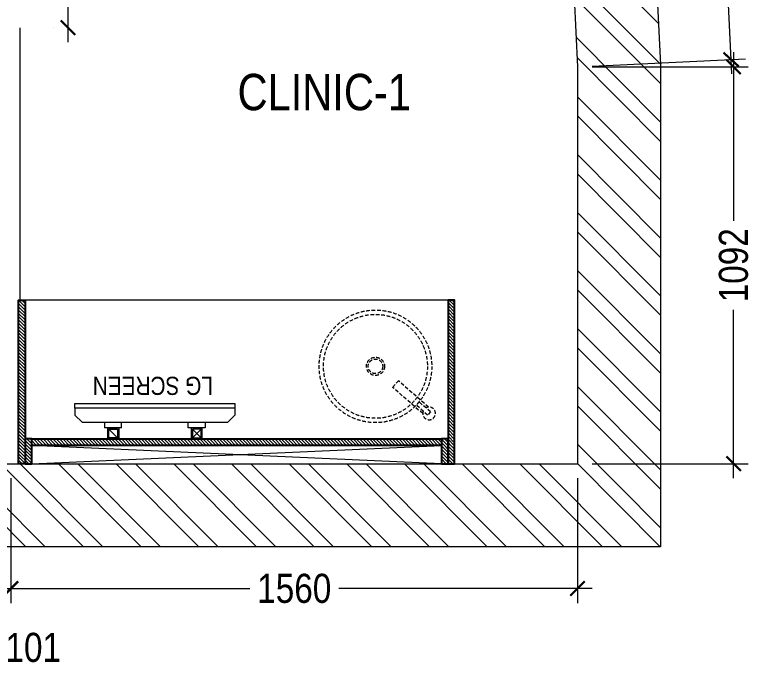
# Model space of a CAD drawing. Extents: x 8885 to 22004, y -1013833 to -999816.
# Drawn here: x 19961 to 21998, y -1013833 to -1012032 of the extents above; entities that cross this region are included whole.
import ezdxf
from ezdxf.lldxf.tags import DXFTag

# ---------------------------------------------------------------- set-up
doc = ezdxf.new("R2010")
doc.units = 0
doc.header["$LTSCALE"] = 40
doc.header["$MEASUREMENT"] = 0
doc.header["$PDMODE"] = 3
for name, pattern in [('a_p6_plan_L18$0$HIDDEN', [0.375, 0.25, -0.125]), ('DOT', [0.25, 0, -0.25]), ('HIDDEN2', [0.1875, 0.125, -0.0625])]:
    doc.linetypes.add(name, pattern=pattern)
for name, color, linetype, lineweight in [('A-WALL-MASY', 1, 'Continuous', 9), ('curtain', 144, 'Continuous', 9), ('dimensions', 149, 'Continuous', 5), ('Floor-Unit', 1, 'Continuous', 13), ('LENS_PARTITION', 21, 'Continuous', 25), ('LENS_TEXT', 31, 'HIDDEN2', 5), ('LN-ELEVATION-1', 81, 'Continuous', 25), ('LN-ELEVATION-2', 103, 'Continuous', 20), ('LN-ELEVATION-3', 125, 'a_p6_plan_L18$0$HIDDEN', 18), ('LN-HATCH', 251, 'Continuous', 0), ('TV', 3, 'Continuous', 18), ('wall hatch', 22, 'Continuous', 9)]:
    doc.layers.add(name, color=color, linetype=linetype, lineweight=lineweight)
doc.layers.add('S-DIM', color=7, linetype='Continuous')
doc.styles.get("Standard").update_dxf_attribs({"font": 'ARIALN.TTF'})
tags = doc.linetypes.add('DASHED2', pattern=[0.375, 0.25, -0.125]).pattern_tags.tags
tags[6:7] = [DXFTag(74, 4), DXFTag(75, 0), DXFTag(340, '0'), DXFTag(46, 1.0), DXFTag(50, 0.0), DXFTag(44, 0.0), DXFTag(45, 0.0)]
tags[4:5] = [DXFTag(74, 4), DXFTag(75, 0), DXFTag(340, '0'), DXFTag(46, 1.0), DXFTag(50, 0.0), DXFTag(44, 0.0), DXFTag(45, 0.0)]
doc.linetypes.add('ZIGZAG', pattern='A,0.0001,-0.2,[131,ltypeshp.shx,S=0.2,R=0,X=-0.2,Y=0],-0.4,[131,ltypeshp.shx,S=0.2,R=180,X=0.2,Y=0],-0.2', length=0.8001)
doc.dimstyles.new('Working', dxfattribs={"dimscale": 0.8, "dimtxt": 100, "dimasz": 50, "dimexe": 50, "dimexo": 50, "dimgap": 0, "dimtad": 0, "dimdec": 0, "dimzin": 0, "dimdsep": 46, "dimtxsty": 'Standard', "dimblk": 'ARCHTICK', "dimcen": 0, "dimdle": 50, "dimclrd": 250, "dimclre": 8, "dimclrt": 7, "dimadec": 0, "dimazin": 0, "dimtfac": 1, "dimtdec": 0, "dimtofl": 0, "dimtmove": 1, "dimatfit": 3, "dimfxl": 3, "dimtolj": 1, "dimlwd": 5, "dimlwe": 0, "dimarcsym": 0})

# ---------------------------------------------------------------- blocks, each defined once
blk = doc.blocks.new('awfefwrea')
at = {"layer": 'wall hatch'}
h = blk.add_hatch(dxfattribs=at)
h.set_pattern_fill('ANSI32', color=256, scale=300, angle=269.87)
h.set_pattern_definition([(314.87, (-22742204.96, 1628129.26), (79.7298001, 79.36881616), []), (314.87, (-22742205.08, 1628076.23), (79.7298001, 79.36881616), [])])
h.paths.add_polyline_path([(-2146.3, -1389.1), (-2146.3, -1331.7), (-2306.6, -1331.7), (-2306.6, -1389.1)], flags=17)
h.paths.add_polyline_path([(-1866.9, -1389.1), (-1866.9, -1331.7), (-2146.3, -1331.7), (-2146.3, -1389.1)], flags=17)
h.paths.add_polyline_path([(-12.7, -4499.3), (-12.7, -5591.5), (-11722.3, -5591.5), (-11722.3, -5820.1), (-2146.3, -5820.1), (215.9, -5820.1), (215.9, -4493.8), (0, 0), (-2197.2, -82.5), (-2197.2, 14.9), (-5775.8, -54.7), (-11722.3, 200), (-11722.3, -28.8), (-5778.5, -283.4), (-2425.8, -218.2), (-2425.8, -319.8), (-217.5, -236.9), (-169.4, -1236.7), (-2306.6, -1236.7), (-2306.6, -1331.7), (-1866.9, -1331.7), (-1866.9, -1389.1), (-162.1, -1389.1)])
at = {"layer": 'A-WALL-MASY'}
for p, q in [((0, 0), (215.9, -4493.8)), ((-162.1, -1389.1), (-12.7, -4499.3)), ((-12.7, -4499.3), (-12.7, -5591.5)), ((215.9, -4493.8), (215.9, -5820.1)), ((-11493.7, -5591.5), (-12.7, -5591.5)), ((215.9, -5820.1), (-2146.3, -5820.1))]:
    blk.add_line(p, q, dxfattribs=at)
blk = doc.blocks.new('rtf')
at = {"color": 0, "linetype": 'ByBlock', "lineweight": -2}
for p, q in [((16425.3, -172793.1), (16535.3, -172793.1)), ((16535.3, -172793.1), (16535.3, -172817.1)), ((16412.5, -172798.8), (16452.4, -172798.8)), ((16412.5, -172810.8), (16412.5, -172798.8)), ((16412.5, -172810.8), (16452.4, -172810.8)), ((16425.3, -172817.1), (16535.3, -172817.1))]:
    blk.add_line(p, q, dxfattribs=at)
for centre, radius, start, end in [((16412.5, -172805.1), 17.5, 21.0506, 340.9422), ((16444.5, -172804.8), 9.89, 322.6562, 37.3438)]:
    blk.add_arc(centre, radius, start, end, dxfattribs=at)
blk = doc.blocks.new('dsg')
at = {"color": 0, "linetype": 'ByBlock', "lineweight": -2}
for radius in [155, 143, 25, 20]:
    blk.add_circle((11491.5, -171102.6), radius, dxfattribs=at)
blk.add_blockref('rtf', (-5117.5, 1702.9), dxfattribs=at)
blk = doc.blocks.new('CLINIC - CABINET SINK')
at = {"layer": 'LN-HATCH', "ltscale": 0.5}
h = blk.add_hatch(dxfattribs=at)
h.set_pattern_fill('ANSI31', color=256, scale=2)
h.set_pattern_definition([(45, (4052861.5004, 1708016.356), (-4.4901280605, 4.4901280605), [])])
h.paths.add_polyline_path([(-563.4, 157), (564.6, 157), (564.6, 175), (-563.4, 175)])
h.paths.add_polyline_path([(582.6, 225), (600.6, 225), (600.6, -225), (582.6, -225)])
h.paths.add_polyline_path([(564.6, 225), (582.6, 225), (582.6, 157), (564.6, 157)])
h.paths.add_polyline_path([(-581.4, 225), (-599.4, 225), (-599.4, -225), (-581.4, -225)])
h.paths.add_polyline_path([(-581.4, 225), (-563.4, 225), (-563.4, 157), (-581.4, 157)])
at = {"layer": 'LN-ELEVATION-1', "ltscale": 0.5}
for points in [[(-581.4, 225), (-599.4, 225), (-599.4, -225), (-581.4, -225)], [(-581.4, 225), (-563.4, 225), (-563.4, 157), (-581.4, 157)], [(564.6, 225), (582.6, 225), (582.6, 157), (564.6, 157)], [(582.6, 225), (600.6, 225), (600.6, -225), (582.6, -225)], [(-563.4, 157), (564.6, 157), (564.6, 175), (-563.4, 175)]]:
    blk.add_lwpolyline(points, close=True, dxfattribs=at)
at = {"layer": 'LN-ELEVATION-2', "ltscale": 0.5}
blk.add_line((582.6, -225), (-581.4, -225), dxfattribs=at)
at = {"layer": 'LN-HATCH', "ltscale": 0.5}
for p, q in [((564.6, 225), (-563.4, 175)), ((-563.4, 225), (564.6, 175))]:
    blk.add_line(p, q, dxfattribs=at)
at = {"layer": 'LN-ELEVATION-3', "xscale": -1, "rotation": 41.1558274151866}
blk.add_blockref('dsg', (-103569.3, 136346.7), dxfattribs=at)
blk = doc.blocks.new('CLINIC SCREEN')
at = {"layer": 'TV'}
for p, q in [((-103.1, 42.9), (-127.4, 18.6)), ((-127.4, 42.9), (-103.1, 18.6)), ((102.7, 42.9), (127, 18.6))]:
    blk.add_line(p, q, dxfattribs=at)
at = {"layer": 'TV', "ltscale": 12}
for p, q in [((-220, -19.4), (-200.6, 0)), ((200.6, 0), (-200.6, 0)), ((-138.5, 0), (-138.5, 15.5)), ((-138.5, 15.5), (-92, 15.5)), ((-92, 15.5), (-92, 0)), ((92, 15.5), (92, 0)), ((92, 15.5), (138.5, 15.5)), ((138.5, 0), (138.5, 15.5)), ((220, -19.4), (200.6, 0)), ((-220, -38.8), (-220, -19.4)), ((220, -38.8), (220, -19.4))]:
    blk.add_line(p, q, dxfattribs=at)
at = {"layer": 'TV'}
for points in [[(-130.4, 15.5), (-100.1, 15.5), (-100.1, 45.9), (-130.4, 45.9)], [(-127.4, 18.6), (-103.1, 18.6), (-103.1, 42.9), (-127.4, 42.9)], [(130, 15.5), (99.7, 15.5), (99.7, 45.9), (130, 45.9)], [(127, 18.6), (102.7, 18.6), (102.7, 42.9), (127, 42.9)]]:
    blk.add_lwpolyline(points, close=True, dxfattribs=at)
at = {"layer": 'TV', "ltscale": 12}
blk.add_lwpolyline([(-220, -51.7), (-220, -38.8), (220, -38.8), (220, -51.7)], close=True, dxfattribs=at)
at = {"layer": 'Floor-Unit', "color": 0}
blk.add_text('LG SCREEN', height=50, dxfattribs=at).set_placement((-159.9, -125.4))
blk = doc.blocks.new('_ArchTick')
at = {"const_width": 0.15}
blk.add_lwpolyline([(-0.5, -0.5), (0.5, 0.5)], dxfattribs=at)
blk = doc.blocks.new('*D55')
at = {"layer": 'Defpoints', "color": 0, "ltscale": 50, "transparency": 16777216}
for p in [(19849, -1013267.4), (19949.9, -1013267.4), (19949.9, -1013611)]:
    blk.add_point(p, dxfattribs=at)
at = {"layer": 'dimensions', "color": 8, "linetype": 'DASHED2', "lineweight": 0, "ltscale": 50, "transparency": 16777216}
for p, q in [((19849, -1013307.4), (19849, -1013651)), ((19949.9, -1013307.4), (19949.9, -1013651))]:
    blk.add_line(p, q, dxfattribs=at)
at = {"layer": 'dimensions', "color": 250, "linetype": 'DASHED2', "lineweight": 5, "ltscale": 50, "transparency": 16777216}
for p, q in [((19809, -1013611), (19989.9, -1013611)), ((19899.5, -1013611), (19948.2, -1013773.5))]:
    blk.add_line(p, q, dxfattribs=at)
at = {"layer": 'dimensions', "color": 250, "lineweight": 5, "ltscale": 50, "transparency": 16777216, "xscale": 40, "yscale": 40, "zscale": 40, "rotation": 180}
blk.add_blockref('_ArchTick', (19849, -1013611), dxfattribs=at)
at = {"layer": 'dimensions', "color": 250, "lineweight": 5, "ltscale": 50, "transparency": 16777216, "xscale": 40, "yscale": 40, "zscale": 40}
blk.add_blockref('_ArchTick', (19949.9, -1013611), dxfattribs=at)
at = {"layer": 'dimensions', "color": 7, "ltscale": 50, "transparency": 16777216, "insert": (20011.3, -1013773.5), "char_height": 80, "attachment_point": 5, "bg_fill": 3, "box_fill_scale": 1.25, "bg_fill_color": 9, "bg_fill_true_color": 13158600, "bg_fill_transparency": 0}
blk.add_mtext('\\A1;101', dxfattribs=at)
blk = doc.blocks.new('*D56')
at = {"layer": 'Defpoints', "color": 0, "ltscale": 50, "transparency": 16777216}
for p in [(19949.9, -1013267.4), (21509.4, -1013267.4), (21509.4, -1013611)]:
    blk.add_point(p, dxfattribs=at)
at = {"layer": 'dimensions', "color": 8, "linetype": 'DASHED2', "lineweight": 0, "ltscale": 50, "transparency": 16777216}
for p, q in [((19949.9, -1013307.4), (19949.9, -1013651)), ((21509.4, -1013307.4), (21509.4, -1013651))]:
    blk.add_line(p, q, dxfattribs=at)
at = {"layer": 'dimensions', "color": 250, "linetype": 'DASHED2', "lineweight": 5, "ltscale": 50, "transparency": 16777216}
for p, q in [((19909.9, -1013611), (20634.9, -1013611)), ((21549.4, -1013611), (20824.4, -1013611))]:
    blk.add_line(p, q, dxfattribs=at)
at = {"layer": 'dimensions', "color": 250, "lineweight": 5, "ltscale": 50, "transparency": 16777216, "xscale": 40, "yscale": 40, "zscale": 40, "rotation": 180}
blk.add_blockref('_ArchTick', (19949.9, -1013611), dxfattribs=at)
at = {"layer": 'dimensions', "color": 250, "lineweight": 5, "ltscale": 50, "transparency": 16777216, "xscale": 40, "yscale": 40, "zscale": 40}
blk.add_blockref('_ArchTick', (21509.4, -1013611), dxfattribs=at)
at = {"layer": 'dimensions', "color": 7, "ltscale": 50, "transparency": 16777216, "insert": (20729.7, -1013611), "char_height": 80, "attachment_point": 5, "bg_fill": 3, "box_fill_scale": 1.25, "bg_fill_color": 9, "bg_fill_true_color": 13158600, "bg_fill_transparency": 0}
blk.add_mtext('\\A1;1560', dxfattribs=at)
blk = doc.blocks.new('*D57')
at = {"layer": 'Defpoints', "color": 0, "ltscale": 50, "transparency": 16777216}
for p in [(21509.4, -1012175.2), (21939, -1012175.2), (21509.4, -1013267.4)]:
    blk.add_point(p, dxfattribs=at)
at = {"layer": 'dimensions', "color": 250, "linetype": 'DASHED2', "lineweight": 5, "ltscale": 50, "transparency": 16777216}
for p, q in [((21939, -1012135.2), (21939, -1012626.7)), ((21939, -1013307.4), (21939, -1012815.9))]:
    blk.add_line(p, q, dxfattribs=at)
at = {"layer": 'dimensions', "color": 8, "linetype": 'DASHED2', "lineweight": 0, "ltscale": 50, "transparency": 16777216}
for p, q in [((21549.4, -1012175.2), (21979, -1012175.2)), ((21549.4, -1013267.4), (21979, -1013267.4))]:
    blk.add_line(p, q, dxfattribs=at)
at = {"layer": 'dimensions', "color": 250, "lineweight": 5, "ltscale": 50, "transparency": 16777216, "xscale": 40, "yscale": 40, "zscale": 40}
for p, rotation in [((21939, -1012175.2), 90), ((21939, -1013267.4), 270)]:
    blk.add_blockref('_ArchTick', p, dxfattribs=dict(at, rotation=rotation))
at = {"layer": 'dimensions', "color": 7, "ltscale": 50, "transparency": 16777216, "insert": (21939, -1012721.3), "char_height": 80, "attachment_point": 5, "rotation": 90, "bg_fill": 3, "box_fill_scale": 1.25, "bg_fill_color": 9, "bg_fill_true_color": 13158600, "bg_fill_transparency": 0}
blk.add_mtext('\\A1;1092', dxfattribs=at)
blk = doc.blocks.new('*D58')
at = {"layer": 'Defpoints', "color": 0, "ltscale": 50, "transparency": 16777216}
for p in [(21856.1, -1010574), (21433.5, -1010594.3), (21509.4, -1012175.2)]:
    blk.add_point(p, dxfattribs=at)
at = {"layer": 'dimensions', "color": 250, "linetype": 'DASHED2', "lineweight": 5, "ltscale": 50, "transparency": 16777216}
for p, q in [((21854.2, -1010534), (21889.5, -1011269.7)), ((21934, -1012194.8), (21898.6, -1011459.2))]:
    blk.add_line(p, q, dxfattribs=at)
at = {"layer": 'dimensions', "color": 8, "linetype": 'DASHED2', "lineweight": 0, "ltscale": 50, "transparency": 16777216}
for p, q in [((21473.4, -1010592.4), (21896, -1010572)), ((21549.4, -1012173.3), (21972, -1012153))]:
    blk.add_line(p, q, dxfattribs=at)
at = {"layer": 'dimensions', "color": 250, "lineweight": 5, "ltscale": 50, "transparency": 16777216, "xscale": 40, "yscale": 40, "zscale": 40}
for p, rotation in [((21856.1, -1010574), 92.75090163385815), ((21932, -1012154.9), 272.7509016338581)]:
    blk.add_blockref('_ArchTick', p, dxfattribs=dict(at, rotation=rotation))
at = {"layer": 'dimensions', "color": 7, "ltscale": 50, "transparency": 16777216, "insert": (21894.1, -1011364.4), "char_height": 80, "attachment_point": 5, "rotation": 272.7509, "bg_fill": 3, "box_fill_scale": 1.25, "bg_fill_color": 9, "bg_fill_true_color": 13158600, "bg_fill_transparency": 0}
blk.add_mtext('\\A1;1583', dxfattribs=at)
blk = doc.blocks.new('*D127')
at = {"layer": 'Defpoints', "color": 0, "ltscale": 50, "transparency": 16777216}
for p in [(19949.9, -1010592.4), (20107, -1010592.4), (19899.9, -1012067.4)]:
    blk.add_point(p, dxfattribs=at)
at = {"layer": 'S-DIM', "color": 250, "lineweight": 5, "ltscale": 50, "transparency": 16777216}
for p, q in [((20107, -1010552.4), (20107, -1011234.8)), ((20107, -1012107.4), (20107, -1011425))]:
    blk.add_line(p, q, dxfattribs=at)
at = {"layer": 'S-DIM', "color": 8, "linetype": 'DOT', "lineweight": 0, "ltscale": 50, "transparency": 16777216}
for p, q in [((20067, -1010592.4), (20147, -1010592.4)), ((20067, -1012067.4), (20147, -1012067.4))]:
    blk.add_line(p, q, dxfattribs=at)
at = {"layer": 'S-DIM', "color": 250, "lineweight": 5, "ltscale": 50, "transparency": 16777216, "xscale": 40, "yscale": 40, "zscale": 40}
for p, rotation in [((20107, -1010592.4), 90), ((20107, -1012067.4), 270)]:
    blk.add_blockref('_ArchTick', p, dxfattribs=dict(at, rotation=rotation))
at = {"layer": 'S-DIM', "color": 7, "ltscale": 50, "transparency": 16777216, "insert": (20107, -1011329.9), "char_height": 80, "attachment_point": 5, "rotation": 90, "bg_fill": 3, "box_fill_scale": 1.25, "bg_fill_color": 9, "bg_fill_true_color": 13158600, "bg_fill_transparency": 0}
blk.add_mtext('\\A1;1475', dxfattribs=at)

msp = doc.modelspace()

# ---------------------------------------------------------------- linework, layer by layer
at = {"layer": 'curtain', "linetype": 'ZIGZAG', "ltscale": 3}
msp.add_lwpolyline([(19974.9, -1012817.4), (19974.9, -1012067.4)], dxfattribs=at)

# ---------------------------------------------------------------- block references
msp.add_blockref('awfefwrea', (21522.1, -1007675.9))
at = {"xscale": -1, "rotation": 180}
msp.add_blockref('CLINIC - CABINET SINK', (20570.5, -1013042.4), dxfattribs=at)
at = {"layer": 'LENS_PARTITION', "rotation": 180}
msp.add_blockref('CLINIC SCREEN', (20346.1, -1013153.5), dxfattribs=at)

# ---------------------------------------------------------------- texts
at = {"layer": 'LENS_TEXT', "linetype": 'Continuous', "ltscale": 3, "insert": (20812.2, -1012245.2), "char_height": 100, "attachment_point": 5}
msp.add_mtext_dynamic_manual_height_columns('\\pxqc;CLINIC-1', width=551.363, gutter_width=1, heights=[0], dxfattribs=at)

# ---------------------------------------------------------------- next in the draw order: dimensions: what is measured, and where the dimension line sits
at = {"layer": 'dimensions', "ltscale": 50}
dim = msp.add_linear_dim(base=(19949.9, -1013611), p1=(19849, -1013267.4), p2=(19949.9, -1013267.4), dimstyle='Working', override={"dimfxl": 500, "dimfxlon": 1, "dimtfill": 1, "dimarcsym": 1}, dxfattribs=at)
dim.commit()
dim.dimension.update_dxf_attribs({"geometry": '*D55', "text_midpoint": (19948.2, -1013773.5)})
at = {"layer": 'S-DIM', "ltscale": 50}
dim = msp.add_linear_dim(base=(20107, -1010592.4), p1=(19899.9, -1012067.4), p2=(19949.9, -1010592.4), angle=90, dimstyle='Working', override={"dimfxl": 50, "dimfxlon": 1, "dimtfill": 1, "dimarcsym": 2}, dxfattribs=at)
dim.commit()
dim.dimension.update_dxf_attribs({"geometry": '*D127', "text_midpoint": (20107, -1011329.9)})

# ---------------------------------------------------------------- next in the draw order: dimensions: what is measured, and where the dimension line sits
at = {"layer": 'dimensions', "ltscale": 50}
dim = msp.add_linear_dim(base=(21509.4419, -1013611), p1=(19949.8845, -1013267.4082), p2=(21509.4419, -1013267.4082), dimstyle='Working', override={"dimfxl": 500, "dimfxlon": 1, "dimtfill": 1, "dimarcsym": 1}, dxfattribs=at)
dim.commit()
dim.dimension.update_dxf_attribs({"geometry": '*D56', "text_midpoint": (20729.6632, -1013611)})

# ---------------------------------------------------------------- next in the draw order: dimensions: what is measured, and where the dimension line sits
dim = msp.add_aligned_dim(p1=(21509.4, -1013267.4), p2=(21509.4, -1012175.2), distance=-429.6, dimstyle='Working', override={"dimfxl": 500, "dimfxlon": 1, "dimtfill": 1, "dimarcsym": 1}, dxfattribs=at)
dim.commit()
dim.dimension.update_dxf_attribs({"geometry": '*D57', "text_midpoint": (21939, -1012721.3)})

# ---------------------------------------------------------------- next in the draw order: dimensions: what is measured, and where the dimension line sits
dim = msp.add_aligned_dim(p1=(21509.4, -1012175.2), p2=(21433.5, -1010594.3), distance=-423.1, dimstyle='Working', override={"dimfxl": 500, "dimfxlon": 1, "dimtfill": 1, "dimarcsym": 1}, dxfattribs=at)
dim.commit()
dim.dimension.update_dxf_attribs({"geometry": '*D58', "text_midpoint": (21894.1, -1011364.4)})

doc.saveas('drawing.dxf')
